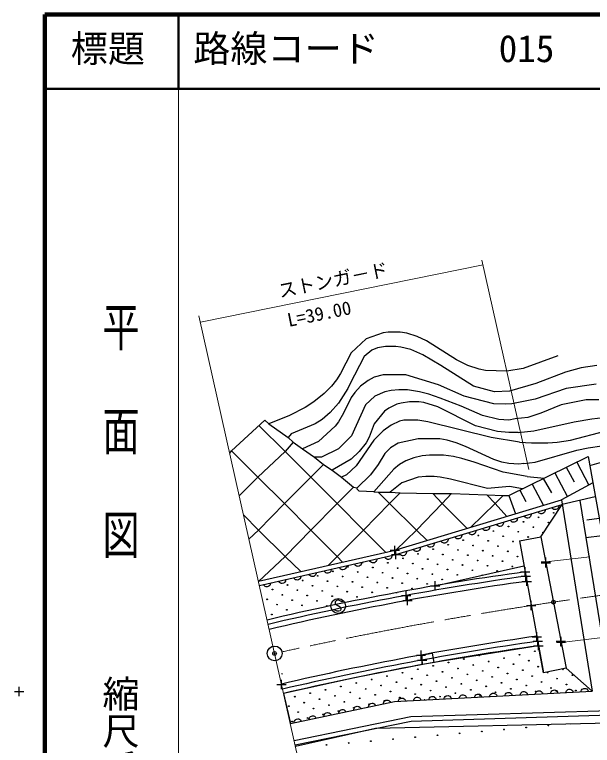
# Model space of a CAD drawing. Units: millimetres, scale not verified. Extents: x -136300 to 507753, y -1132897 to 49634.
# Drawn here: x -136300 to -58494, y -48822 to 49634 of the extents above; entities that cross this region are included whole.
import ezdxf
from ezdxf.enums import TextEntityAlignment as Align

# ---------------------------------------------------------------- set-up
doc = ezdxf.new("R2010")
doc.units = ezdxf.units.MM
doc.header["$LTSCALE"] = 1000
doc.header["$PDMODE"] = 32
doc.header["$PDSIZE"] = 500
doc.linetypes.add('CHAIN', pattern=[18.5, 12, -1.5, 3.5, -1.5])
doc.linetypes.add('DASHED', pattern=[7.5, 6, -1.5])
for name, color, linetype, lineweight in [('M-BGD', 7, 'Continuous', 25), ('M-BMK', 2, 'CHAIN', 13), ('M-BMK-HTXT', 7, 'Continuous', 13), ('M-BMK-LINE', 2, 'Continuous', 13), ('M-BMK-SRVR', 3, 'Continuous', 25), ('M-STR-STR2', 171, 'DASHED', 13), ('M-SUV', 7, 'Continuous', 13), ('M-TTL', 2, 'Continuous', 140), ('M-TTL-LINE', 7, 'Continuous', 50), ('M-TTL-TXT', 7, 'Continuous', 13), ('表記要素_2', 6, 'Continuous', 13)]:
    doc.layers.add(name, color=color, linetype=linetype, lineweight=lineweight)
doc.layers.add('M-OTRS1', color=6, linetype='Continuous')
doc.layers.add('M-TORS2', color=6, linetype='Continuous')
doc.styles.add('@ＭＳ ゴシック', font='')
doc.styles.add('ＭＳ ゴシック', font='')
doc.styles.get('@ＭＳ ゴシック').set_extended_font_data('@MS Gothic')
doc.styles.get('ＭＳ ゴシック').set_extended_font_data('MS Gothic')

# ---------------------------------------------------------------- blocks, each defined once
blk = doc.blocks.new('plus')
at = {"color": 0, "linetype": 'Continuous', "lineweight": -2}
for p, q in [((-1.25, 0), (1.25, 0)), ((0, -1.25), (0, 1.25))]:
    blk.add_line(p, q, dxfattribs=at)
blk = doc.blocks.new('BUHIN1')
at = {"color": 7, "linetype": 'Continuous', "lineweight": 25}
blk.add_lwpolyline([(-489, -104), (-474, 17), (-435, 125), (-365, 252), (-270, 334), (-162, 392), (-11, 424), (111, 415), (231, 379), (350, 291), (429, 208), (489, 104)], dxfattribs=at)
blk = doc.blocks.new('BUHIN2')
at = {"color": 7, "linetype": 'Continuous', "lineweight": 25}
blk.add_lwpolyline([(-499, -27), (-465, 90), (-411, 191), (-322, 306), (-215, 372), (-100, 413), (55, 421), (174, 392), (287, 338), (391, 234), (456, 139), (499, 27)], dxfattribs=at)
blk = doc.blocks.new('BUHIN15')
at = {"color": 7, "linetype": 'Continuous', "lineweight": 25}
blk.add_lwpolyline([(310, 645), (255, 705), (180, 740), (75, 760), (-80, 760), (-210, 725), (-320, 650), (-385, 540), (-390, 425), (-385, 350), (-345, 250), (-275, 195), (270, -120), (330, -210), (370, -335), (360, -455), (325, -550), (255, -640), (100, -685), (-130, -685), (-230, -670), (-325, -625), (-405, -550), (-475, -435)], dxfattribs=at)
blk.add_circle((0, 0), 995, dxfattribs=at)
blk = doc.blocks.new('BUHIN16')
at = {"color": 3, "linetype": 'Continuous', "lineweight": 25}
for radius in [995, 30]:
    blk.add_circle((0, 0), radius, dxfattribs=at)
blk = doc.blocks.new('BUHIN17')
at = {"color": 7, "linetype": 'Continuous', "lineweight": 25}
blk.add_lwpolyline([(488, 110), (474, -11), (437, -119), (368, -248), (274, -330), (167, -390), (16, -424), (-106, -416), (-227, -382), (-346, -296), (-426, -214), (-488, -110)], dxfattribs=at)
blk = doc.blocks.new('BUHIN18')
at = {"color": 7, "linetype": 'Continuous', "lineweight": 25}
blk.add_lwpolyline([(479, 145), (474, 23), (444, -88), (385, -220), (297, -310), (195, -377), (47, -422), (-76, -423), (-199, -397), (-324, -320), (-409, -244), (-479, -145)], dxfattribs=at)

msp = doc.modelspace()

# ---------------------------------------------------------------- linework, layer by layer
at = {"layer": 'M-BGD'}
for p, q in [((-88963, 5933), (-90995, 4070)), ((-86677, 6780), (-88963, 5933)), ((-86000, 6864), (-86677, 6780)), ((-84391, 6864), (-86000, 6864)), ((-83460, 6695), (-84391, 6864)), ((-82105, 6272), (-83460, 6695)), ((-80835, 5679), (-82105, 6272)), ((-76771, 3139), (-80835, 5679)), ((-90995, 4070), (-92435, 1276)), ((-88201, 4409), (-89217, 3562)), ((-87439, 4748), (-88201, 4409)), ((-86339, 4917), (-87439, 4748)), ((-84984, 4917), (-86339, 4917)), ((-84307, 4832), (-84984, 4917)), ((-82952, 4494), (-84307, 4832)), ((-81343, 3816), (-82952, 4494)), ((-89217, 3562), (-91165, -163)), ((-78888, 2377), (-81343, 3816)), ((-75247, 2377), (-76771, 3139)), ((-63140, 3647), (-67797, 1954)), ((-74485, -417), (-78888, 2377)), ((-73723, 1869), (-75247, 2377)), ((-60007, 2038), (-62124, 1446)), ((-57891, 2377), (-60007, 2038)), ((-92435, 1276), (-92943, 430)), ((-86677, 1107), (-87863, 768)), ((-83629, 1107), (-86677, 1107)), ((-79227, -248), (-83629, 1107)), ((-72877, 1700), (-73723, 1869)), ((-70001, 1586), (-72877, 1700)), ((-67797, 1954), (-70001, 1586)), ((-62124, 1446), (-66103, -78)), ((-92943, 430), (-93620, -417)), ((-88709, 345), (-89725, -417)), ((-87863, 768), (-88709, 345)), ((-93620, -417), (-94636, -1433)), ((-91419, -756), (-92689, -2703)), ((-91165, -163), (-91419, -756)), ((-89725, -417), (-90487, -1264)), ((-84561, -925), (-85577, -1010)), ((-83375, -925), (-84561, -925)), ((-81767, -1179), (-83375, -925)), ((-75755, -1772), (-79227, -248)), ((-71691, -1179), (-74485, -417)), ((-66103, -78), (-69659, -1094)), ((-62039, -756), (-66188, -2195)), ((-57975, -163), (-62039, -756)), ((-94636, -1433), (-95991, -2534)), ((-90995, -1941), (-92011, -4058)), ((-90487, -1264), (-90995, -1941)), ((-87778, -1772), (-89048, -2957)), ((-86423, -1179), (-87778, -1772)), ((-85577, -1010), (-86423, -1179)), ((-80497, -1518), (-81767, -1179)), ((-78973, -2026), (-80497, -1518)), ((-71776, -2788), (-75755, -1772)), ((-69659, -1094), (-71691, -1179)), ((-95991, -2534), (-97176, -3296)), ((-92689, -2703), (-93789, -3973)), ((-84815, -2872), (-85915, -3380)), ((-84222, -2703), (-84815, -2872)), ((-83121, -2534), (-84222, -2703)), ((-81851, -2534), (-83121, -2534)), ((-81174, -2618), (-81851, -2534)), ((-79311, -3211), (-81174, -2618)), ((-76179, -3126), (-78973, -2026)), ((-70167, -2872), (-71776, -2788)), ((-69321, -2788), (-70167, -2872)), ((-66188, -2195), (-69321, -2788)), ((-59330, -2280), (-62717, -2957)), ((-57637, -2280), (-59330, -2280)), ((-97176, -3296), (-99293, -4396)), ((-89048, -2957), (-90911, -7106)), ((-86508, -3804), (-87863, -5497)), ((-85915, -3380), (-86508, -3804)), ((-74231, -5751), (-79311, -3211)), ((-73300, -4396), (-76179, -3126)), ((-62717, -2957), (-65426, -4058)), ((-99293, -4396), (-102087, -5497)), ((-94890, -4904), (-95821, -5497)), ((-93789, -3973), (-94890, -4904)), ((-92011, -4058), (-92689, -5243)), ((-71099, -4904), (-73300, -4396)), ((-69744, -4989), (-71099, -4904)), ((-68897, -4820), (-69744, -4989)), ((-67204, -4650), (-68897, -4820)), ((-65426, -4058), (-67204, -4650)), ((-60939, -5243), (-58568, -4820)), ((-58568, -4820), (-57044, -4650)), ((-102596, -4983), (-107082, -9138)), ((-103390, -5719), (-99885, -9222)), ((-102596, -4983), (-102087, -5497)), ((-102087, -5497), (-99462, -7360)), ((-95821, -5497), (-99039, -6852)), ((-93112, -5836), (-95398, -7868)), ((-92689, -5243), (-93112, -5836)), ((-87863, -5497), (-88540, -7275)), ((-85577, -5666), (-86677, -6428)), ((-84476, -5158), (-85577, -5666)), ((-83883, -4989), (-84476, -5158)), ((-82021, -4989), (-83883, -4989)), ((-80666, -5243), (-82021, -4989)), ((-72115, -7360), (-80666, -5243)), ((-71268, -6513), (-74231, -5751)), ((-66357, -6428), (-60939, -5243)), ((-99039, -6852), (-99462, -7360)), ((-86677, -6428), (-87947, -7698)), ((-69744, -6682), (-71268, -6513)), ((-68474, -6682), (-69744, -6682)), ((-68474, -6682), (-66357, -6428)), ((-61447, -7698), (-56621, -6428)), ((-99462, -7360), (-98785, -7952)), ((-95398, -7868), (-97515, -8884)), ((-90911, -7106), (-92689, -8884)), ((-87947, -7698), (-90318, -11170)), ((-88540, -7275), (-88963, -8037)), ((-81936, -7529), (-84645, -8122)), ((-79057, -7529), (-81936, -7529)), ((-78041, -7698), (-79057, -7529)), ((-76856, -8037), (-78041, -7698)), ((-68305, -7952), (-72115, -7360)), ((-63225, -7952), (-61447, -7698)), ((-98785, -7952), (-99885, -9222)), ((-98785, -7952), (-97515, -8884)), ((-88963, -8037), (-89895, -9222)), ((-85661, -8714), (-86423, -9476)), ((-84645, -8122), (-85661, -8714)), ((-75586, -8545), (-76856, -8037)), ((-71776, -10323), (-75586, -8545)), ((-68305, -7952), (-66696, -8037)), ((-66696, -8037), (-64495, -8037)), ((-64495, -8037), (-63225, -7952)), ((-60600, -9053), (-59076, -8714)), ((-59076, -8714), (-57213, -8460)), ((-107331, -9469), (-107082, -9138)), ((-107082, -9138), (-103526, -12694)), ((-99885, -9222), (-103526, -12694)), ((-99885, -9222), (-96414, -12694)), ((-97515, -8884), (-95906, -9984)), ((-92689, -8884), (-94975, -9984)), ((-89895, -9222), (-90995, -10238)), ((-86423, -9476), (-87355, -11000)), ((-81428, -9815), (-82529, -10069)), ((-80412, -9730), (-81428, -9815)), ((-78549, -9730), (-80412, -9730)), ((-77195, -9900), (-78549, -9730)), ((-66188, -10662), (-60600, -9053)), ((-94975, -9984), (-95906, -9984)), ((-95906, -9984), (-94721, -11000)), ((-90995, -10238), (-93535, -11762)), ((-83629, -10492), (-84476, -11000)), ((-82529, -10069), (-83629, -10492)), ((-76094, -10154), (-77195, -9900)), ((-74401, -10662), (-76094, -10154)), ((-70506, -12016), (-74401, -10662)), ((-70675, -10662), (-71776, -10323)), ((-69744, -10831), (-70675, -10662)), ((-69744, -15149), (-59076, -9900)), ((-67712, -10831), (-66188, -10662)), ((-60603, -10651), (-58961, -13754)), ((-59076, -9900), (-53657, -40210)), ((-58856, -11132), (-56621, -10492)), ((-94721, -11000), (-96414, -12694)), ((-94721, -11000), (-93535, -11762)), ((-93535, -11762), (-92265, -12694)), ((-90318, -11170), (-91588, -12355)), ((-87355, -11000), (-88371, -12355)), ((-85238, -11593), (-87947, -14641)), ((-84476, -11000), (-85238, -11593)), ((-68389, -10916), (-69744, -10831)), ((-67712, -10831), (-68389, -10916)), ((-62025, -11351), (-60924, -13299)), ((-103526, -12694), (-106044, -15211)), ((-103526, -12694), (-99970, -16250)), ((-96414, -12694), (-99970, -16250)), ((-96414, -12694), (-92858, -16250)), ((-91588, -12355), (-92265, -12694)), ((-92265, -12694), (-90657, -14048)), ((-88371, -12355), (-90149, -14133)), ((-81936, -12694), (-84137, -13456)), ((-80920, -12609), (-81936, -12694)), ((-79819, -12609), (-80920, -12609)), ((-78973, -12694), (-79819, -12609)), ((-77618, -12948), (-78973, -12694)), ((-67289, -12609), (-70506, -12016)), ((-67289, -12609), (-64974, -12802)), ((-63541, -12097), (-61836, -15318)), ((-84137, -13456), (-85746, -14726)), ((-72623, -14218), (-77618, -12948)), ((-66611, -13625), (-65087, -16504)), ((-65105, -12866), (-64004, -14814)), ((-58438, -13470), (-62643, -15758)), ((-90657, -14048), (-92858, -16250)), ((-90657, -14048), (-90149, -14133)), ((-90149, -14302), (-90149, -14133)), ((-89895, -14556), (-90149, -14302)), ((-87947, -14641), (-89895, -14556)), ((-87947, -14641), (-87355, -14726)), ((-87355, -14726), (-85746, -14726)), ((-87355, -14726), (-85831, -16250)), ((-85746, -14726), (-84391, -14810)), ((-69659, -13964), (-72623, -14218)), ((-67924, -14254), (-69659, -13964)), ((-68280, -14429), (-67433, -15953)), ((-84391, -14810), (-85831, -16250)), ((-84391, -14810), (-79989, -14895)), ((-79989, -14895), (-77449, -14895)), ((-79989, -14895), (-78719, -16250)), ((-77449, -14895), (-78719, -16250)), ((-77449, -14895), (-72707, -15064)), ((-72707, -15064), (-70506, -15149)), ((-72707, -15064), (-71607, -16250)), ((-70506, -15149), (-71607, -16250)), ((-70506, -15149), (-69744, -15149)), ((-69744, -15149), (-68852, -17634)), ((-58106, -15330), (-62547, -16355)), ((-99970, -16250), (-103441, -19806)), ((-99970, -16250), (-96414, -19806)), ((-92858, -16250), (-96414, -19806)), ((-92858, -16250), (-89302, -19806)), ((-85831, -16250), (-89302, -19806)), ((-85831, -16250), (-82190, -19806)), ((-85087, -22541), (-62643, -15758)), ((-84941, -23124), (-62547, -16355)), ((-78719, -16250), (-82190, -19806)), ((-78719, -16250), (-75366, -19603)), ((-71607, -16250), (-74906, -19464)), ((-71607, -16250), (-70032, -17991)), ((-65426, -20737), (-62547, -16355)), ((-62643, -15758), (-58504, -41505)), ((-60177, -15808), (-55352, -45798)), ((-103441, -19806), (-105468, -17780)), ((-57585, -18242), (-59246, -18478)), ((-103441, -19806), (-104742, -21019)), ((-103441, -19806), (-99885, -23362)), ((-96414, -19806), (-99885, -23362)), ((-96414, -19806), (-92858, -23362)), ((-89302, -19806), (-92858, -23362)), ((-89302, -19806), (-86294, -22814)), ((-82190, -19806), (-84981, -22509)), ((-82190, -19806), (-80762, -21234)), ((-57167, -20579), (-59367, -20843)), ((-68305, -21245), (-65426, -20737)), ((-68305, -21245), (-65087, -39025)), ((-65426, -20737), (-62039, -38432)), ((-103472, -26685), (-85073, -22539)), ((-99885, -23362), (-103457, -26751)), ((-103340, -27270), (-84941, -23124)), ((-99885, -23362), (-97769, -25400)), ((-92858, -23362), (-94060, -24564)), ((-92858, -23362), (-92151, -24134)), ((-79667, -27314), (-67712, -24632)), ((-65768, -35394), (-79841, -37655)), ((-65087, -39025), (-65768, -35394)), ((-81571, -36646), (-80072, -36376)), ((-80072, -36376), (-79841, -37655)), ((-81340, -37926), (-81571, -36646)), ((-81340, -37926), (-90527, -39721)), ((-79841, -37655), (-81340, -37926)), ((-62039, -38432), (-65087, -39025)), ((-62039, -38432), (-65087, -39025)), ((-62039, -38432), (-58504, -41505)), ((-58504, -41505), (-62039, -38432)), ((-90527, -39721), (-100072, -41826)), ((-100072, -41826), (-99166, -45892)), ((-85153, -42920), (-58504, -41505)), ((-85153, -42920), (-58504, -41505)), ((-63479, -41396), (-63140, -41650)), ((-99166, -45892), (-85153, -42920)), ((-99166, -45892), (-85153, -42920)), ((-82952, -44952), (-55605, -44105)), ((-98654, -48177), (-82952, -44952)), ((-82882, -45550), (-55587, -44705)), ((-98533, -48765), (-82882, -45550)), ((-55352, -45798), (-87690, -46538)), ((-55352, -45798), (-87690, -46538)), ((-87690, -46538), (-98479, -48958))]:
    msp.add_line(p, q, dxfattribs=at)
for centre in [(-63701, -17488), (-67762, -18715), (-65731, -18101), (-69792, -19329), (-66440, -19423), (-64409, -18810), (-73853, -20556), (-71823, -19943), (-70501, -20651), (-68470, -20037), (-65117, -20132), (-75884, -21170), (-72531, -21265), (-69179, -21359), (-67148, -20746), (-79945, -22398), (-77915, -21784), (-76592, -22492), (-74562, -21879), (-73240, -22587), (-71209, -21973), (-69887, -22682), (-84006, -23625), (-81976, -23011), (-78623, -23106), (-75270, -23201), (-71918, -23295), (-68565, -23390), (-86037, -24239), (-82684, -24334), (-80654, -23720), (-79332, -24428), (-77301, -23814), (-75979, -24523), (-73948, -23909), (-72626, -24618), (-70595, -24004), (-93451, -25372), (-91420, -24758), (-90098, -25466), (-88068, -24853), (-86745, -25561), (-84715, -24947), (-81362, -25042), (-78009, -25137), (-74657, -25231), (-71304, -25326), (-69273, -24712), (-97512, -26599), (-95482, -25986), (-92129, -26080), (-88776, -26175), (-85423, -26269), (-83393, -25656), (-82071, -26364), (-80040, -25750), (-78718, -26459), (-76687, -25845), (-99543, -27213), (-96190, -27308), (-94159, -26694), (-92837, -27402), (-90807, -26789), (-89484, -27497), (-87454, -26883), (-86132, -27592), (-84101, -26978), (-80748, -27073), (-101573, -27827), (-100251, -28535), (-98221, -27921), (-94868, -28016), (-91515, -28111), (-88162, -28205), (-82779, -27686), (-102282, -29149), (-98929, -29244), (-96898, -28630), (-95576, -29338), (-93546, -28725), (-92223, -29433), (-90193, -28819), (-100960, -29857), (-99637, -30566), (-97607, -29952), (-94254, -30047), (-101668, -31180), (-66246, -36144), (-75795, -37185), (-73724, -36724), (-70388, -37067), (-68317, -36606), (-67051, -37410), (-79936, -38108), (-77865, -37646), (-74529, -37990), (-72458, -37528), (-71192, -38333), (-69122, -37871), (-65785, -38215), (-84077, -39030), (-82006, -38569), (-80740, -39374), (-78670, -38912), (-76599, -38451), (-75333, -39255), (-73263, -38794), (-69926, -39137), (-67856, -38676), (-64519, -39019), (-61183, -39363), (-90288, -40414), (-88218, -39953), (-86147, -39492), (-84881, -40296), (-82811, -39835), (-79474, -40178), (-77404, -39717), (-74067, -40060), (-71997, -39599), (-70731, -40403), (-68660, -39942), (-66590, -39481), (-65324, -40285), (-63253, -39824), (-94430, -41337), (-92359, -40876), (-89022, -41219), (-86952, -40758), (-83615, -41101), (-81545, -40639), (-78208, -40983), (-76138, -40521), (-74872, -41326), (-72801, -40865), (-69465, -41208), (-67394, -40747), (-64058, -41090), (-61987, -40629), (-98571, -42260), (-96500, -41798), (-93164, -42142), (-91093, -41680), (-87757, -42023), (-85686, -41562), (-84420, -42367), (-82350, -41905), (-80279, -41444), (-79013, -42249), (-76942, -41787), (-73606, -42131), (-71535, -41669), (-66128, -41551), (-60721, -41433), (-97305, -43064), (-95234, -42603), (-91898, -42946), (-89827, -42485), (-88561, -43289), (-86491, -42828), (-99375, -43526), (-98109, -44330), (-96039, -43869), (-93968, -43407), (-92702, -44212), (-90632, -43751), (-96843, -45135), (-94773, -44673), (-98914, -45596), (-64416, -46152), (-76371, -47197), (-73382, -46935), (-70393, -46674), (-67405, -46413), (-88325, -48241), (-85336, -47980), (-82348, -47719), (-79359, -47458), (-94302, -48764), (-91314, -48502)]:
    msp.add_circle(centre, 49.8, dxfattribs=at)
for centre, radius, start, end in [((-89390, -24144), 49.8, 172.55902, 32.84016), ((-18658, -383917), 361784, 97.76166, 103.36911), ((-17803, -387906), 365262, 97.80554, 103.35504), ((-73334, -25940), 49.8, 77.33102, 127.95891), ((-17803, -387906), 364562, 97.80554, 103.35504), ((-84810, -28300), 49.8, 23.41657, 178.04653), ((-9853, -428315), 398180, 98.09906, 103.13937), ((-9853, -428315), 397480, 98.09906, 103.13937), ((-9854, -428309), 396874, 98.09903, 103.13943), ((-62449, -38558), 49.8, 125.52041, 76.49939), ((-68199, -42013), 49.8, 354.40309, 191.6758), ((-81084, -42710), 49.8, 9.73775, 176.34114), ((-61427, -45891), 49.8, 250.16818, 292.4518)]:
    msp.add_arc(centre, radius, start, end, dxfattribs=at)
at = {"layer": 'M-BMK'}
msp.add_arc((18844, -583692), 560287, 85.00821, 102.27853, dxfattribs=at)
at = {"layer": 'M-BMK-HTXT'}
for p, q in [((-73215, 15924), (-111289, 8190)), ((-73359, 16565), (-67031, -11666))]:
    msp.add_line(p, q, dxfattribs=at)
at = {"layer": 'M-BMK-LINE'}
msp.add_line((-111485, 9066), (-87439, -98207), dxfattribs=at)
at = {"layer": 'M-OTRS1'}
msp.add_point((-101286, -36436), dxfattribs=at)
at = {"layer": 'M-STR-STR2'}
for p, q in [((-64780, -24113), (-33422, -20483)), ((-62707, -34946), (-32389, -31437))]:
    msp.add_line(p, q, dxfattribs=at)
at = {"layer": 'M-SUV'}
msp.add_line((-114247, 39634), (-114247, -310366), dxfattribs=at)
at = {"layer": 'M-TORS2'}
msp.add_point((-63744, -29528), dxfattribs=at)
at = {"layer": 'M-TTL'}
for p, q in [((-132247, 49634), (-132247, -310366)), ((507753, 49634), (-132247, 49634))]:
    msp.add_line(p, q, dxfattribs=at)
at = {"layer": 'M-TTL-LINE'}
for p, q in [((-114247, 49634), (-114247, 39634)), ((-132247, 39634), (507753, 39634))]:
    msp.add_line(p, q, dxfattribs=at)
at = {"layer": '表記要素_2'}
for radius in [31.2, 25, 18.8, 12.5, 6.2]:
    msp.add_circle((-100301, -39177), radius, dxfattribs=at)

# ---------------------------------------------------------------- block references
at = {"layer": 'M-BGD'}
for name, p in [('BUHIN18', (-63480, -16638)), ('BUHIN18', (-67213, -17766)), ('BUHIN18', (-65347, -17202)), ('BUHIN18', (-69079, -18330)), ('BUHIN18', (-72811, -19458)), ('BUHIN18', (-70945, -18894)), ('BUHIN18', (-76544, -20586)), ('BUHIN18', (-74677, -20022)), ('BUHIN18', (-80276, -21714)), ('BUHIN18', (-78410, -21150)), ('BUHIN18', (-82142, -22278)), ('BUHIN17', (-85964, -23355)), ('BUHIN18', (-84008, -22842)), ('BUHIN17', (-90052, -24276)), ('BUHIN17', (-88008, -23815)), ('BUHIN17', (-96185, -25658)), ('BUHIN17', (-94141, -25197)), ('BUHIN17', (-92097, -24737)), ('BUHIN17', (-100274, -26579)), ('BUHIN17', (-98230, -26119)), ('BUHIN17', (-102318, -27040)), ('BUHIN15', (-92730, -30037)), ('BUHIN2', (-61579, -41669)), ('BUHIN2', (-59529, -41560)), ('BUHIN2', (-80029, -42648)), ('BUHIN2', (-77979, -42539)), ('BUHIN2', (-75929, -42431)), ('BUHIN2', (-73879, -42322)), ('BUHIN2', (-71829, -42213)), ('BUHIN2', (-69779, -42104)), ('BUHIN2', (-67729, -41995)), ('BUHIN2', (-65679, -41886)), ('BUHIN2', (-63629, -41777)), ('BUHIN1', (-88156, -43557)), ('BUHIN1', (-86154, -43133)), ('BUHIN2', (-84128, -42866)), ('BUHIN2', (-82079, -42757)), ('BUHIN1', (-92160, -44406)), ('BUHIN1', (-90158, -43982)), ('BUHIN1', (-98165, -45680)), ('BUHIN1', (-96164, -45255)), ('BUHIN1', (-94162, -44831))]:
    msp.add_blockref(name, p, dxfattribs=at)
at = {"layer": 'M-BGD', "xscale": 500, "yscale": 500}
for p in [(-85087, -22541), (-84941, -23124), (-64780, -24113), (-64762, -24211), (-67544, -25452), (-67437, -26042), (-67314, -26721), (-79667, -27314), (-83573, -28615), (-83403, -29294), (-66725, -29978), (-65959, -34210), (-65852, -34800), (-62735, -34797), (-62716, -34895), (-65745, -35390), (-81571, -36646), (-81401, -37328), (-100347, -40623), (-135675, -41580)]:
    msp.add_blockref('plus', p, dxfattribs=at)
at = {"layer": 'M-BMK-SRVR'}
msp.add_blockref('BUHIN16', (-101286, -36435), dxfattribs=at)

# ---------------------------------------------------------------- texts
at = {"layer": 'M-BMK-HTXT', "style": 'ＭＳ ゴシック'}
for s, p in [('ストンガ－ド', (-100462, 10949)), ('L=39.00', (-99263, 7018))]:
    msp.add_text(s, height=1833, rotation=11.5, dxfattribs=at).set_placement(p, align=Align.BOTTOM_LEFT)
at = {"layer": 'M-SUV', "style": '@ＭＳ ゴシック', "width": 1.4}
msp.add_text('平  面  図', height=3666, rotation=270, dxfattribs=at).set_placement((-124970, 11109), align=Align.BOTTOM_LEFT)
at = {"layer": 'M-SUV', "style": '@ＭＳ ゴシック'}
msp.add_text('縮尺千分の一', height=3666, rotation=270, dxfattribs=at).set_placement((-124970, -39335), align=Align.BOTTOM_LEFT)
at = {"layer": 'M-TTL-TXT', "style": 'ＭＳ ゴシック'}
for s, p in [('標題', (-128747, 42134)), ('路線コード', (-112247, 42134)), ('015', (-71105, 42134))]:
    msp.add_text(s, height=3666, dxfattribs=at).set_placement(p, align=Align.BOTTOM_LEFT)

doc.saveas('drawing.dxf')
